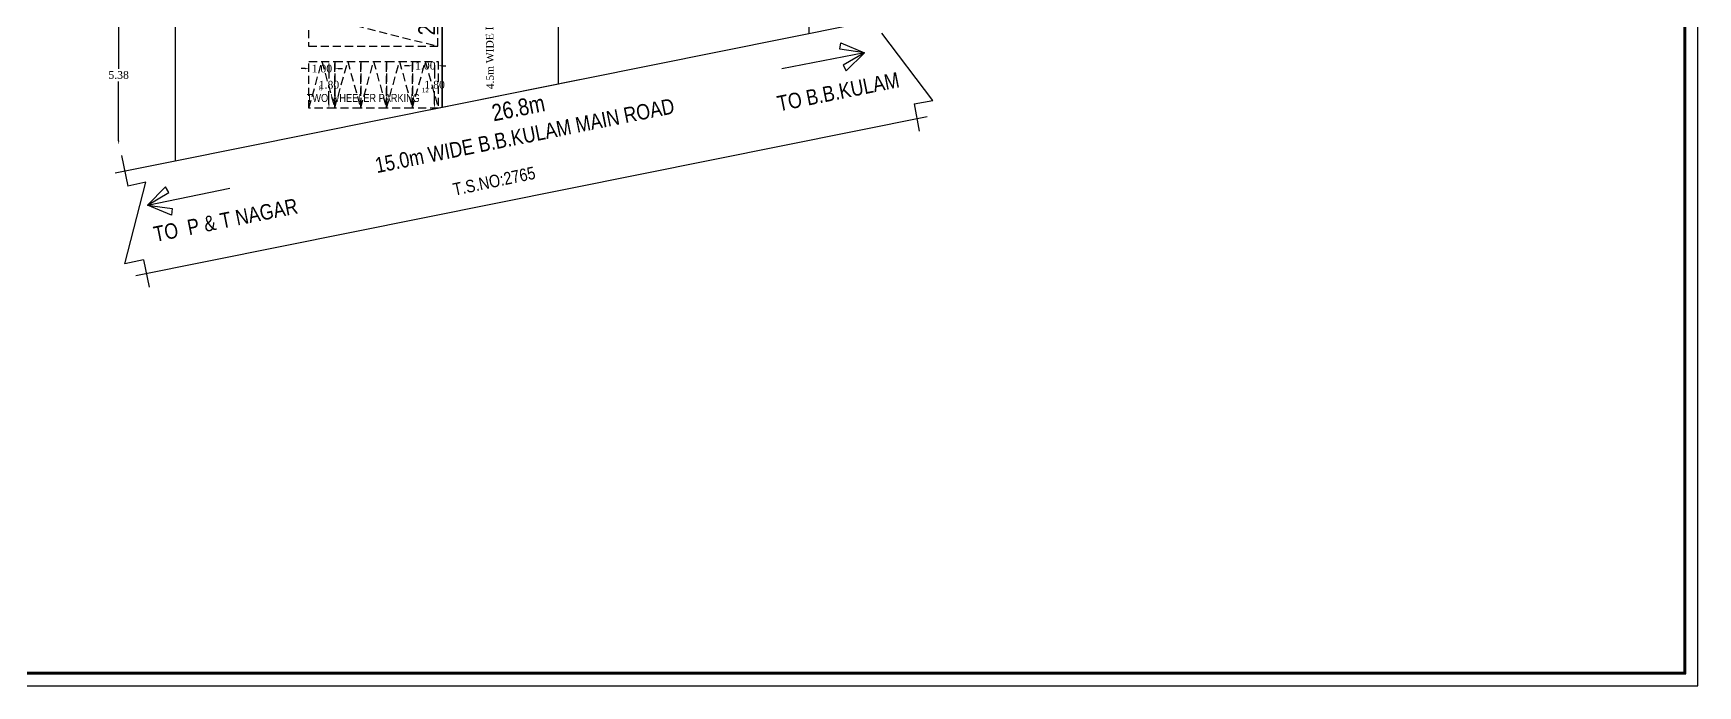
# Model space of a CAD drawing. Header units: metres. Extents: x 395 to 664, y 68 to 153.
# Drawn here: x 600 to 664.3, y 74.4 to 99.6 of the extents above; entities that cross this region are included whole.
import ezdxf

# ---------------------------------------------------------------- set-up
doc = ezdxf.new("R2010")
doc.units = ezdxf.units.M
doc.header["$LTSCALE"] = 25
doc.header["$MEASUREMENT"] = 0
doc.header["$PDMODE"] = 34
doc.linetypes.add('HIDDEN', pattern=[0.375, 0.25, -0.125])
doc.layers.get('Defpoints').update_dxf_attribs({"color": 222})
doc.styles.add('ROOM TEXT 10.5', font='swissc.ttf')
doc.styles.get("Standard").update_dxf_attribs({"font": 'times.ttf'})
doc.dimstyles.new('SITE', dxfattribs={"dimtxt": 0.65, "dimasz": 0.05, "dimexe": 0.18, "dimexo": 0.0625, "dimgap": 0.09, "dimtad": 0, "dimdec": 1, "dimzin": 0, "dimdsep": 46, "dimtxsty": 'ROOM TEXT 10.5', "dimblk": 'A1', "dimcen": 0.09, "dimse1": 1, "dimse2": 1, "dimsd1": 1, "dimsd2": 1, "dimazin": 0, "dimtfac": 1, "dimtdec": 1, "dimtofl": 0, "dimtmove": 0, "dimatfit": 3, "dimfxl": 0, "dimtolj": 1, "dimtzin": 0, "dimarcsym": 0})
doc.dimstyles.get("Standard").update_dxf_attribs({"dimtxt": 0.3, "dimasz": 0.15, "dimexe": 0.18, "dimexo": 0.0625, "dimgap": 0.09, "dimtad": 0, "dimtih": 1, "dimtoh": 1, "dimzin": 0, "dimdsep": 46, "dimtxsty": 'Standard', "dimcen": 0.09, "dimse1": 1, "dimse2": 1, "dimadec": 0, "dimazin": 0, "dimtfac": 1, "dimtofl": 0, "dimtmove": 0, "dimatfit": 3, "dimfxl": 0, "dimtolj": 1, "dimtzin": 0, "dimarcsym": 0})

# ---------------------------------------------------------------- blocks, each defined once
blk = doc.blocks.new('*D98')
at = {"layer": 'Defpoints', "color": 0, "lineweight": -2, "ltscale": 0.5}
for p in [(631.745, 99.996), (605.441, 94.705), (605.562, 94.105)]:
    blk.add_point(p, dxfattribs=at)
at = {"color": 0, "ltscale": 0.5, "insert": (618.714, 96.75), "char_height": 0.65, "attachment_point": 5, "rotation": 11.37218, "style": 'ROOM TEXT 10.5'}
blk.add_mtext('\\A1;26.8m', dxfattribs=at)
blk = doc.blocks.new('A1')
at = {"color": 8, "lineweight": -2}
blk.add_line((0, 2.5), (0, -2.5), dxfattribs=at)
blk.add_solid([(-2.3, 0.4), (-2.3, -0.4), (0, 0)], dxfattribs=at)
blk = doc.blocks.new('*D99')
at = {"layer": 'Defpoints', "color": 0, "lineweight": -2, "ltscale": 0.5}
for p in [(604.778, 138.598), (605.441, 138.598), (605.441, 94.705)]:
    blk.add_point(p, dxfattribs=at)
at = {"color": 0, "ltscale": 0.5, "insert": (604.778, 116.652), "char_height": 0.65, "attachment_point": 5, "rotation": 90, "style": 'ROOM TEXT 10.5'}
blk.add_mtext('\\A1;43.9m', dxfattribs=at)
blk = doc.blocks.new('*D101')
at = {"color": 0, "lineweight": -2, "ltscale": 0.5}
for p, q in [((603.257, 100.565), (603.257, 98.267)), ((603.257, 95.484), (603.257, 97.781))]:
    blk.add_line(p, q, dxfattribs=at)
for points in [[(603.232, 100.565), (603.282, 100.565), (603.257, 100.715)], [(603.232, 95.484), (603.282, 95.484), (603.257, 95.334)]]:
    blk.add_solid(points, dxfattribs=at)
at = {"layer": 'Defpoints', "color": 0, "lineweight": -2, "ltscale": 0.5}
for p in [(608.565, 100.715), (603.257, 95.334), (608.565, 95.334)]:
    blk.add_point(p, dxfattribs=at)
at = {"color": 0, "ltscale": 0.5, "insert": (603.257, 98.024), "char_height": 0.3, "attachment_point": 5}
blk.add_mtext('\\A1;5.38', dxfattribs=at)
blk = doc.blocks.new('*D103')
at = {"layer": 'Defpoints', "color": 0, "lineweight": -2, "ltscale": 0.5}
for p in [(615.176, 101.639), (615.604, 101.639), (615.604, 99.139)]:
    blk.add_point(p, dxfattribs=at)
at = {"color": 0, "ltscale": 0.5, "insert": (615.176, 100.389), "char_height": 0.65, "attachment_point": 5, "rotation": 90, "style": 'ROOM TEXT 10.5'}
blk.add_mtext('\\A1;2.5m', dxfattribs=at)
blk = doc.blocks.new('*D113')
at = {"color": 0, "lineweight": -2, "ltscale": 0.5}
for p, q in [((610.468, 98.273), (610.318, 98.273)), ((611.768, 98.273), (611.918, 98.273))]:
    blk.add_line(p, q, dxfattribs=at)
for points in [[(610.468, 98.298), (610.468, 98.248), (610.618, 98.273)], [(611.768, 98.298), (611.768, 98.248), (611.618, 98.273)]]:
    blk.add_solid(points, dxfattribs=at)
at = {"layer": 'Defpoints', "color": 0, "lineweight": -2, "ltscale": 0.5}
for p in [(610.618, 98.547), (611.618, 98.547), (611.618, 98.273)]:
    blk.add_point(p, dxfattribs=at)
at = {"color": 0, "ltscale": 0.5, "insert": (611.118, 98.273), "char_height": 0.3, "attachment_point": 5}
blk.add_mtext('\\A1;1.00', dxfattribs=at)
blk = doc.blocks.new('*D114')
at = {"color": 0, "lineweight": -2, "ltscale": 0.5}
for p, q in [((611.391, 98.397), (611.391, 97.89)), ((611.391, 96.897), (611.391, 97.404))]:
    blk.add_line(p, q, dxfattribs=at)
for points in [[(611.366, 98.397), (611.416, 98.397), (611.391, 98.547)], [(611.366, 96.897), (611.416, 96.897), (611.391, 96.747)]]:
    blk.add_solid(points, dxfattribs=at)
at = {"layer": 'Defpoints', "color": 0, "lineweight": -2, "ltscale": 0.5}
for p in [(611.618, 98.547), (611.391, 96.747), (611.618, 96.747)]:
    blk.add_point(p, dxfattribs=at)
at = {"color": 0, "ltscale": 0.5, "insert": (611.391, 97.647), "char_height": 0.3, "attachment_point": 5}
blk.add_mtext('\\A1;1.80', dxfattribs=at)
blk = doc.blocks.new('*D115')
at = {"color": 0, "lineweight": -2, "ltscale": 0.5}
for p, q in [((614.468, 98.384), (614.318, 98.384)), ((615.768, 98.384), (615.918, 98.384))]:
    blk.add_line(p, q, dxfattribs=at)
for points in [[(614.468, 98.409), (614.468, 98.359), (614.618, 98.384)], [(615.768, 98.409), (615.768, 98.359), (615.618, 98.384)]]:
    blk.add_solid(points, dxfattribs=at)
at = {"layer": 'Defpoints', "color": 0, "lineweight": -2, "ltscale": 0.5}
for p in [(614.618, 98.547), (615.618, 98.547), (615.618, 98.384)]:
    blk.add_point(p, dxfattribs=at)
at = {"color": 0, "ltscale": 0.5, "insert": (615.118, 98.384), "char_height": 0.3, "attachment_point": 5}
blk.add_mtext('\\A1;1.00', dxfattribs=at)
blk = doc.blocks.new('*D116')
at = {"color": 0, "lineweight": -2, "ltscale": 0.5}
for p, q in [((615.477, 98.397), (615.477, 97.89)), ((615.477, 96.897), (615.477, 97.404))]:
    blk.add_line(p, q, dxfattribs=at)
for points in [[(615.452, 98.397), (615.502, 98.397), (615.477, 98.547)], [(615.452, 96.897), (615.502, 96.897), (615.477, 96.747)]]:
    blk.add_solid(points, dxfattribs=at)
at = {"layer": 'Defpoints', "color": 0, "lineweight": -2, "ltscale": 0.5}
for p in [(615.618, 98.547), (615.477, 96.747), (615.618, 96.747)]:
    blk.add_point(p, dxfattribs=at)
at = {"color": 0, "ltscale": 0.5, "insert": (615.477, 97.647), "char_height": 0.3, "attachment_point": 5}
blk.add_mtext('\\A1;1.80', dxfattribs=at)

msp = doc.modelspace()

# ---------------------------------------------------------------- linework, layer by layer
at = {"color": 0, "linetype": 'ByBlock', "lineweight": -2}
for p, q in [((605.441, 138.598), (605.441, 94.705)), ((605.441, 94.705), (631.745, 99.996)), ((603.918, 90.268), (634.529, 96.425))]:
    msp.add_line(p, q, dxfattribs=at)
at = {"color": 0, "ltscale": 0.5}
for p, q in [((629.161, 134.084), (629.953, 99.635)), ((631.153, 99.025), (631.189, 99.274)), ((631.189, 99.274), (632.109, 98.887)), ((634.745, 97.042), (632.77, 99.639)), ((632.109, 98.887), (628.912, 98.265)), ((632.109, 98.887), (631.153, 99.025)), ((632.109, 98.887), (631.275, 98.401)), ((631.401, 98.183), (632.109, 98.887)), ((631.275, 98.401), (631.401, 98.183)), ((634.021, 96.907), (634.745, 97.042)), ((634.021, 96.907), (634.223, 95.85)), ((603.119, 94.238), (605.441, 94.705)), ((603.363, 94.914), (603.612, 93.733)), ((603.493, 90.726), (604.312, 93.884)), ((604.312, 93.884), (603.612, 93.733)), ((605.071, 93.699), (604.372, 92.987)), ((604.372, 92.987), (607.562, 93.647)), ((604.372, 92.987), (605.201, 93.484)), ((605.201, 93.484), (605.071, 93.699)), ((604.372, 92.987), (605.33, 92.861)), ((605.296, 92.611), (604.372, 92.987)), ((605.33, 92.861), (605.296, 92.611)), ((604.214, 90.881), (603.493, 90.726)), ((604.214, 90.881), (604.437, 89.828))]:
    msp.add_line(p, q, dxfattribs=at)
at = {"color": 0, "ltscale": 4}
msp.add_line((615.776, 96.784), (615.776, 102.41), dxfattribs=at)
at = {"color": 0, "linetype": 'HIDDEN', "ltscale": 0.05}
for p, q in [((610.604, 100.389), (615.604, 99.139)), ((610.618, 96.747), (611.118, 98.547)), ((611.118, 98.547), (611.618, 96.747)), ((611.618, 96.747), (612.118, 98.547)), ((612.118, 98.547), (612.618, 96.747)), ((612.618, 96.747), (613.118, 98.547)), ((613.118, 98.547), (613.618, 96.747)), ((613.618, 96.747), (614.118, 98.547)), ((614.118, 98.547), (614.618, 96.747)), ((614.618, 96.747), (615.118, 98.547)), ((615.118, 98.547), (615.618, 96.747))]:
    msp.add_line(p, q, dxfattribs=at)
at = {"color": 0}
msp.add_line((615.267, 96.682), (621.087, 97.85), dxfattribs=at)
at = {"color": 0, "linetype": 'ByBlock', "lineweight": -2}
for points in [[(598.178, 74.412), (664.333, 74.412), (664.333, 148.895), (598.178, 148.895)], [(598.636, 74.87), (663.875, 74.87), (663.875, 148.438), (598.636, 148.438)], [(598.658, 74.892), (663.853, 74.892), (663.853, 148.416), (598.658, 148.416)], [(598.68, 74.914), (663.831, 74.914), (663.831, 148.393), (598.68, 148.393)], [(598.702, 74.936), (663.809, 74.936), (663.809, 148.371), (598.702, 148.371)]]:
    msp.add_lwpolyline(points, close=True, dxfattribs=at)
at = {"color": 0, "ltscale": 25}
msp.add_lwpolyline([(620.276, 102.369), (615.776, 102.369), (615.776, 96.784), (620.276, 97.689)], close=True, dxfattribs=at)
at = {"color": 0, "linetype": 'HIDDEN', "ltscale": 0.05}
for points in [[(610.604, 99.139), (615.604, 99.139), (615.604, 101.639), (610.604, 101.639)], [(610.618, 96.747), (610.618, 98.547), (611.618, 98.547), (611.618, 96.747)], [(611.618, 96.747), (611.618, 98.547), (612.618, 98.547), (612.618, 96.747)], [(612.618, 96.747), (612.618, 98.547), (613.618, 98.547), (613.618, 96.747)], [(613.618, 96.747), (613.618, 98.547), (614.618, 98.547), (614.618, 96.747)], [(614.618, 96.747), (614.618, 98.547), (615.618, 98.547), (615.618, 96.747)]]:
    msp.add_lwpolyline(points, close=True, dxfattribs=at)

# ---------------------------------------------------------------- texts
at = {"color": 0}
msp.add_text('4.5m WIDE DRIVEWAY', height=0.29338, rotation=90.56373, dxfattribs=at).set_placement((617.773, 97.477))
at = {"color": 0, "style": 'ROOM TEXT 10.5'}
for s, height, rotation, p in [('TO B.B.KULAM', 0.59705, 11.37218, (628.799, 96.616)), ('15.0m WIDE B.B.KULAM MAIN ROAD', 0.59705, 11.37218, (613.246, 94.23)), ('T.S.NO:2765', 0.48361, 11.89555, (616.248, 93.356)), ('TO  P & T NAGAR', 0.59705, 11.37218, (604.677, 91.566))]:
    msp.add_text(s, height=height, rotation=rotation, dxfattribs=at).set_placement(p)
msp.add_text('TWO WHEELER PARKING', height=0.30951, dxfattribs=at).set_placement((610.534, 96.984))
at = {"color": 0}
for s, height, p in [('8', 0.178, (611.006, 97.43)), ('12', 0.1778, (614.985, 97.356))]:
    msp.add_text(s, height=height, dxfattribs=at).set_placement(p)

# ---------------------------------------------------------------- dimensions: what is measured, and where the dimension line sits
at = {"color": 0, "ltscale": 0.5}
for p1, p2, distance, override, picture, middle in [((605.441, 94.705), (605.441, 138.598), 0.663, {"dimpost": 'm'}, '*D99', (604.778, 116.652)), ((615.604, 99.139), (615.604, 101.639), 0.428, {"dimpost": 'm', "dimfxl": 0.15}, '*D103', (615.176, 100.389)), ((631.745, 99.996), (605.441, 94.705), 0.612, {"dimpost": 'm'}, '*D98', (618.714, 96.75))]:
    dim = msp.add_aligned_dim(p1=p1, p2=p2, distance=distance, dimstyle='SITE', override=override, dxfattribs=at)
    dim.commit()
    dim.dimension.update_dxf_attribs({"geometry": picture, "text_midpoint": middle})
dim = msp.add_linear_dim(base=(603.257, 95.334), p1=(608.565, 100.715), p2=(608.565, 95.334), angle=90, dimstyle='Standard', dxfattribs=at)
dim.commit()
dim.dimension.update_dxf_attribs({"geometry": '*D101', "text_midpoint": (603.257, 98.024)})
for p1, p2, distance, picture, middle in [((610.618, 98.547), (611.618, 98.547), -0.274, '*D113', (611.118, 98.273)), ((611.618, 98.547), (611.618, 96.747), -0.227, '*D114', (611.391, 97.647)), ((614.618, 98.547), (615.618, 98.547), -0.163, '*D115', (615.118, 98.384)), ((615.618, 98.547), (615.618, 96.747), -0.141, '*D116', (615.477, 97.647))]:
    dim = msp.add_aligned_dim(p1=p1, p2=p2, distance=distance, dimstyle='Standard', dxfattribs=at)
    dim.commit()
    dim.dimension.update_dxf_attribs({"geometry": picture, "text_midpoint": middle})

doc.saveas('drawing.dxf')
